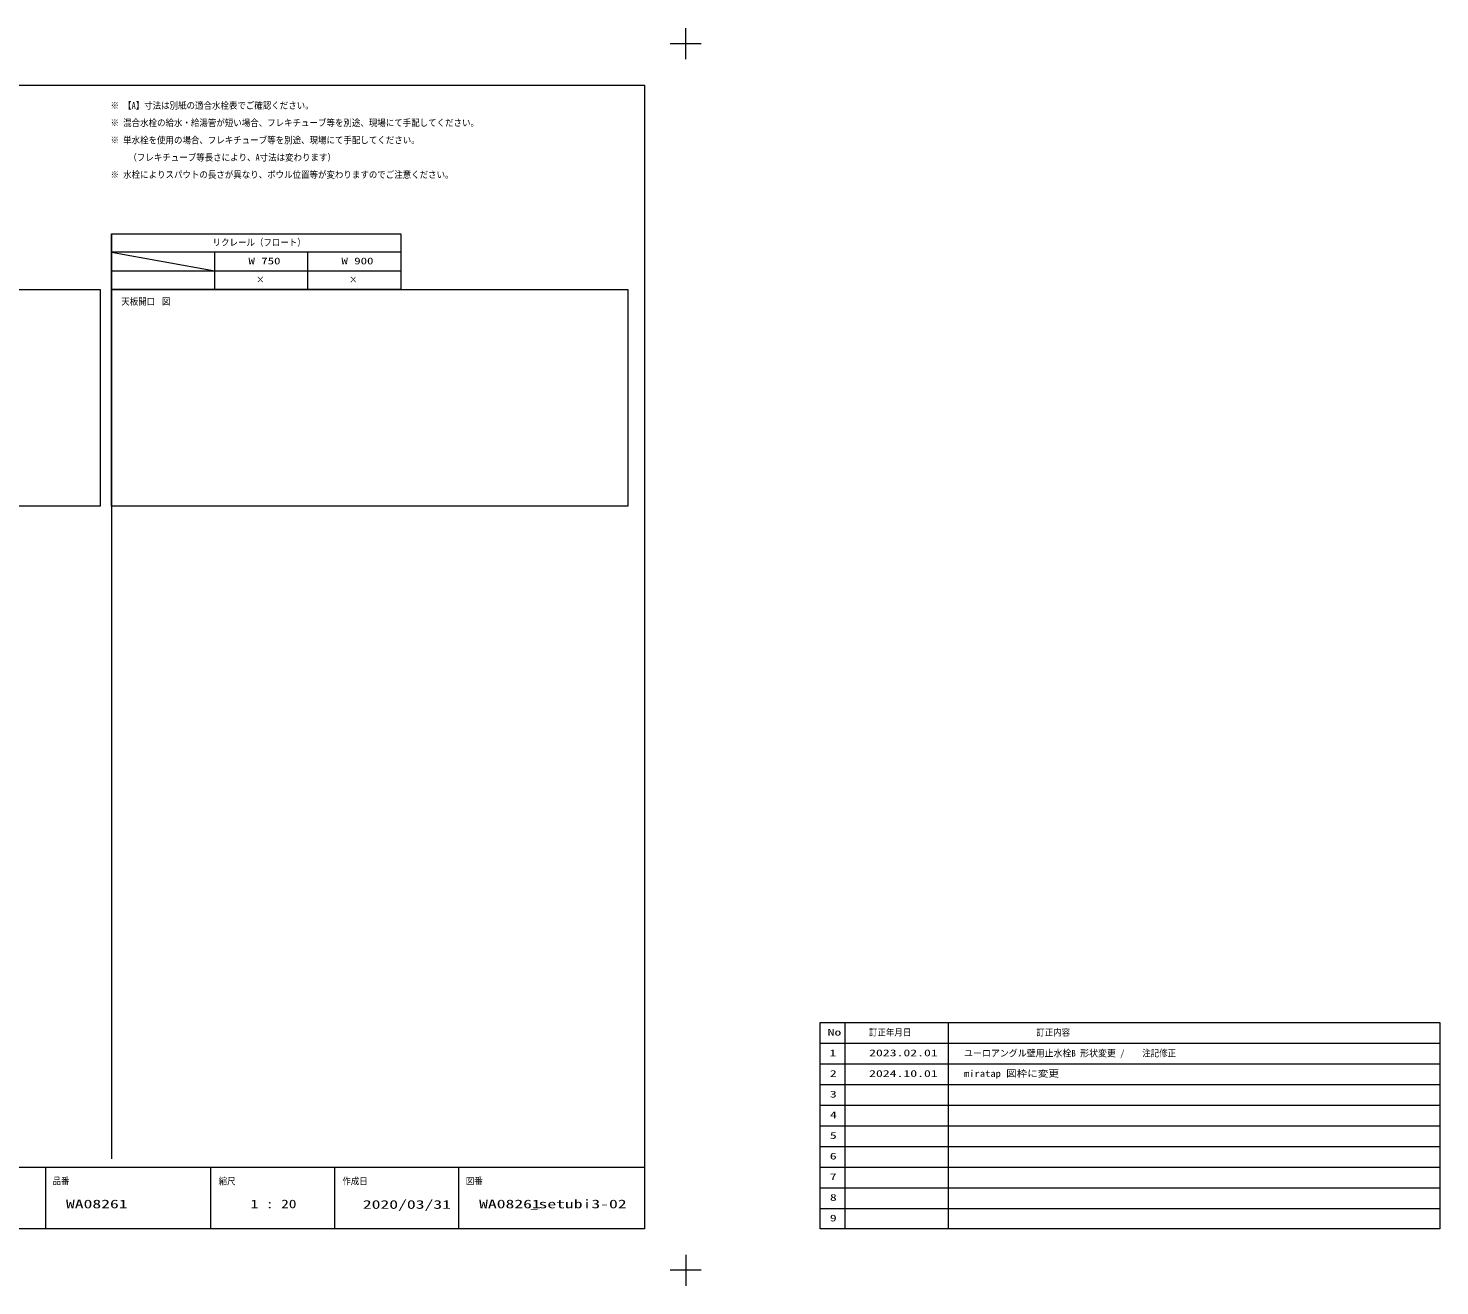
# Model space of a CAD drawing. Units: millimetres, scale not verified. Extents: x -6062 to 6062, y -3045 to 3045.
# Drawn here: x -771 to 6062, y -3045 to 3045 of the extents above; entities that cross this region are included whole.
import ezdxf
from ezdxf.enums import TextEntityAlignment as Align

# ---------------------------------------------------------------- set-up
doc = ezdxf.new("R2010")
doc.units = ezdxf.units.MM
doc.header["$LTSCALE"] = 20
doc.layers.add('0-0_1図面枠', color=7, linetype='Continuous', lineweight=9)
doc.styles.add('ＭＳ ゴシック', font='')
doc.styles.get('ＭＳ ゴシック').set_extended_font_data('MS Gothic')

# ---------------------------------------------------------------- blocks, each defined once
blk = doc.blocks.new('グループ')
at = {"layer": '0-0_1図面枠'}
for p, q in [((-84000, 57900), (-84000, 60900)), ((84000, 57900), (84000, 60900)), ((-85500, 59400), (-82500, 59400)), ((85500, 59400), (82500, 59400)), ((-84000, -57900), (-84000, -60900)), ((84000, -57900), (84000, -60900)), ((-85500, -59400), (-82500, -59400)), ((85500, -59400), (82500, -59400))]:
    blk.add_line(p, q, dxfattribs=at)
blk = doc.blocks.new('グループ-1')
at = {"layer": '0-0_1図面枠'}
for p, q in [((99400, -35400), (99400, -55400)), ((109400, -35400), (109400, -55400)), ((97000, -37400), (157000, -37400)), ((97000, -39400), (157000, -39400)), ((97000, -41400), (157000, -41400)), ((97000, -43400), (157000, -43400)), ((97000, -45400), (157000, -45400)), ((97000, -47400), (157000, -47400)), ((97000, -49400), (157000, -49400)), ((97000, -51400), (157000, -51400)), ((97000, -53400), (157000, -53400))]:
    blk.add_line(p, q, dxfattribs=at)
blk.add_lwpolyline([(97000, -35400), (157000, -35400), (157000, -55400), (97000, -55400)], close=True, dxfattribs=at)
blk = doc.blocks.new('グループ-2')
at = {"layer": '0-0_1図面枠'}
for p, q in [((-80000, -49400), (80000, -49400)), ((-43000, -49400), (-43000, -55400)), ((22000, -49400), (22000, -55400)), ((38000, -49400), (38000, -55400)), ((50000, -49400), (50000, -55400)), ((62000, -49400), (62000, -55400))]:
    blk.add_line(p, q, dxfattribs=at)
blk.add_lwpolyline([(-80000, 55400), (80000, 55400), (80000, -55400), (-80000, -55400)], close=True, dxfattribs=at)
blk = doc.blocks.new('図面枠')
at = {"layer": '0-0_1図面枠'}
for name in ['グループ', 'グループ-2', 'グループ-1']:
    blk.add_blockref(name, (0, 0), dxfattribs=at)
at = {"layer": '0-0_1図面枠', "style": 'ＭＳ ゴシック'}
for s, height, width, p in [('No', 650.9, 1.5, (97731, -36863.4)), ('訂正年月日', 650.9, 0.9, (101734.4, -36876.6)), ('訂正内容', 650.9, 0.9, (117934.4, -36878.7)), ('1', 650.9, 1.5, (97896.5, -38865.1)), ('2', 650.9, 1.5, (97949.9, -40863.4)), ('3', 650.9, 1.5, (97949.9, -42863.4)), ('4', 650.9, 1.5, (97965.5, -44863.4)), ('5', 650.9, 1.5, (97949.9, -46863.4)), ('6', 650.9, 1.5, (97945.9, -48863.4)), ('品番', 650.9, 0.9, (22696.5, -51268.3)), ('縮尺', 650.9, 0.9, (38765.5, -51291.3)), ('作成日', 650.9, 0.9, (50749.9, -51287.2)), ('図番', 650.9, 0.9, (62699.9, -51268.3)), ('7', 650.9, 1.5, (97934.4, -50863.4)), ('1 : 20', 836.9, 1.3, (41866.9, -53644.8)), ('8', 650.9, 1.5, (97954, -52863.4)), ('9', 650.9, 1.5, (97945.9, -54863.4))]:
    blk.add_text(s, height=height, dxfattribs=dict(at, width=width)).set_placement(p, align=Align.BOTTOM_LEFT)
blk = doc.blocks.new('グループ-10')
at = {"layer": '0-0_1図面枠'}
for p, q in [((-78800, 41000), (-78800, -48600)), ((-22700, 41000), (-22700, -48600)), ((28400, 41000), (28400, -48600)), ((-50800, 39200), (-78800, 39200)), ((-78800, 39200), (-68800, 37400)), ((-68800, 35600), (-68800, 39200)), ((-59800, 35600), (-59800, 39200)), ((5300, 39200), (-22700, 39200)), ((-22700, 39200), (-12700, 37400)), ((-12700, 35600), (-12700, 39200)), ((-3700, 35600), (-3700, 39200)), ((56400, 39200), (28400, 39200)), ((28400, 39200), (38400, 37400)), ((38400, 35600), (38400, 39200)), ((47400, 35600), (47400, 39200)), ((-78800, 37400), (-50800, 37400)), ((-22700, 37400), (5300, 37400)), ((28400, 37400), (56400, 37400)), ((-72800, 14600), (-72800, 13000))]:
    blk.add_line(p, q, dxfattribs=at)
for points in [[(-78800, 41000), (-50800, 41000), (-50800, 35600), (-78800, 35600)], [(-22700, 41000), (5300, 41000), (5300, 35600), (-22700, 35600)], [(28400, 41000), (56400, 41000), (56400, 35600), (28400, 35600)], [(-78800, 35600), (-27800, 35600), (-27800, 14600), (-78800, 14600)], [(-22700, 35600), (27300, 35600), (27300, 14600), (-22700, 14600)], [(28400, 35600), (78400, 35600), (78400, 14600), (28400, 14600)], [(-78800, 14600), (-61800, 14600), (-61800, 13000), (-78800, 13000)]]:
    blk.add_lwpolyline(points, close=True, dxfattribs=at)

msp = doc.modelspace()

# ---------------------------------------------------------------- block references
at = {"layer": '0-0_1図面枠', "xscale": 0.05, "yscale": 0.05}
for name in ['図面枠', 'グループ-10']:
    msp.add_blockref(name, (-1787.5, 0), dxfattribs=at)

# ---------------------------------------------------------------- texts
at = {"layer": '0-0_1図面枠', "style": 'ＭＳ ゴシック'}
for s, height, width, p in [('※ 【A】寸法は別紙の適合水栓表でご確認ください。', 32.55, 0.9, (-372.1, 2644.66)), ('※ 混合水栓の給水・給湯管が短い場合、フレキチューブ等を別途、現場にて手配してください。', 32.55, 0.9, (-372.1, 2560.96)), ('※ 単水栓を使用の場合、フレキチューブ等を別途、現場にて手配してください。', 32.55, 0.9, (-372.1, 2477.03)), ('\u3000\u3000（フレキチューブ等長さにより、A寸法は変わります）', 32.55, 0.9, (-367.5, 2393.1)), ('※ 水栓によりスパウトの長さが異なり、ボウル位置等が変わりますのでご注意ください。', 32.55, 0.9, (-372.1, 2309.78)), ('リクレール（フロート）', 32.55, 0.9, (121.75, 1981.54)), ('W 750', 32.55, 1.4, (295.55, 1891.74)), ('W 900', 32.55, 1.4, (745.55, 1891.74)), ('×', 32.55, 0.9, (333.01, 1801.83)), ('×', 32.55, 0.9, (783.01, 1801.83)), ('天板開口', 32.55, 0.9, (-320, 1695.64)), ('図', 32.55, 0.9, (-123.27, 1695.64)), ('2023.02.01', 32.55, 1.5, (3300, -1943.26)), ('ユーロアングル壁用止水栓B 形状変更 /', 32.55, 0.95, (3759.79, -1944.71)), ('注記修正', 32.55, 0.9, (4622.4, -1944.71)), ('2024.10.01', 32.55, 1.5, (3300, -2043.26)), ('miratap 図枠に変更', 32.55, 1.15, (3759.62, -2042.97)), ('WA08261', 41.79, 1.5, (-587.98, -2682.24)), ('2020/03/31', 41.79, 1.5, (849.28, -2684.72)), ('WA08261', 41.79, 1.5, (1412.02, -2682.24)), ('_setubi3-02', 41.79, 1.5, (1657.05, -2682.24))]:
    msp.add_text(s, height=height, dxfattribs=dict(at, width=width)).set_placement(p, align=Align.BOTTOM_LEFT)

doc.saveas('drawing.dxf')
